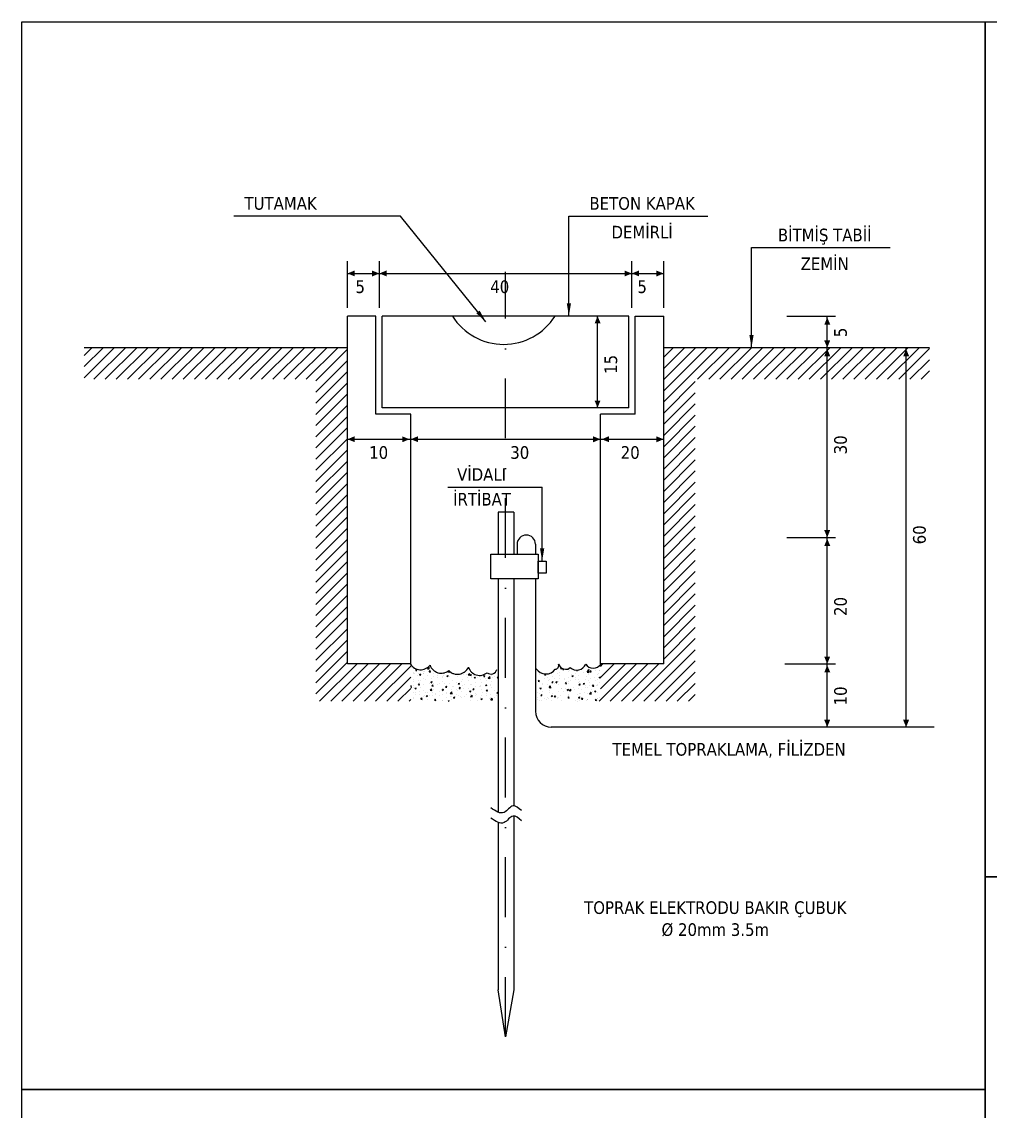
# Model space of a CAD drawing. Header units: millimetres. Extents: x 1052 to 8611, y 971 to 4548.
# Drawn here: x 2651.3 to 3063.1, y 2163.1 to 2626.4 of the extents above; entities that cross this region are included whole.
import ezdxf
from ezdxf.enums import TextEntityAlignment as Align

# ---------------------------------------------------------------- set-up
doc = ezdxf.new("R2010")
doc.units = ezdxf.units.MM
doc.linetypes.add('DASHDOT', pattern=[25.4, 12.7, -6.35, 0, -6.35])
doc.linetypes.add('SOLID_LINE', pattern=[0])
for name, color, linetype in [('CEVRE', 9, 'Continuous'), ('KIRMIM', 1, 'Continuous'), ('MIMARI', 2, 'SOLID_LINE'), ('YAZI', 8, 'Continuous'), ('ZHAT', 6, 'Continuous')]:
    doc.layers.add(name, color=color, linetype=linetype)
doc.styles.add('ROMANS', font='tahoma.ttf')

# ---------------------------------------------------------------- blocks, each defined once
blk = doc.blocks.new('OU')
at = {"color": 0, "linetype": 'ByBlock'}
blk.add_solid([(-4.8, -11.5), (4.6, -11.5), (0, 0)], dxfattribs=at)

msp = doc.modelspace()

# ---------------------------------------------------------------- linework, layer by layer
for p, q in [((2812.373, 2543.782), (2741.489, 2543.791)), ((2848.663, 2498.834), (2812.373, 2543.782)), ((2883.952, 2543.777), (2942.973, 2543.785)), ((2961.6, 2530.331), (3020.62, 2530.339)), ((2832.517, 2428.48), (2872.575, 2428.485)), ((2860.587, 2417.843), (2853.865, 2417.843)), ((2853.865, 2417.843), (2853.865, 2399.955)), ((2860.587, 2417.843), (2860.587, 2399.955)), ((2861.932, 2404.2), (2861.932, 2399.955)), ((2869.753, 2404.2), (2869.753, 2399.955)), ((2853.865, 2389.505), (2853.865, 2290.361)), ((2860.587, 2389.505), (2860.587, 2292.927)), ((2869.753, 2389.505), (2869.753, 2333.159)), ((2853.865, 2286.059), (2853.865, 2214.635)), ((2860.587, 2288.625), (2860.587, 2214.635)), ((2857.056, 2194.752), (2853.865, 2214.635)), ((2860.587, 2214.635), (2857.056, 2194.752))]:
    msp.add_line(p, q)
at = {"linetype": 'ByBlock'}
for p, q in [((2789.807, 2519.357), (2924.261, 2519.357)), ((2896.156, 2462.234), (2896.156, 2501.226)), ((2993.815, 2326.436), (2993.815, 2501.226)), ((3027.367, 2326.436), (3027.367, 2487.781)), ((2789.807, 2448.852), (2924.261, 2448.852))]:
    msp.add_line(p, q, dxfattribs=at)
at = {"linetype": 'Continuous'}
for p, q in [((2789.807, 2353.327), (2789.807, 2501.226)), ((2801.908, 2501.226), (2789.807, 2501.226)), ((2801.908, 2459.545), (2801.908, 2501.226)), ((2804.597, 2462.234), (2804.597, 2501.226)), ((2909.471, 2501.226), (2804.597, 2501.226)), ((2909.471, 2462.234), (2909.471, 2501.226)), ((2912.16, 2459.545), (2912.16, 2501.226)), ((2912.16, 2501.226), (2924.261, 2501.226)), ((2924.261, 2353.327), (2924.261, 2501.226)), ((2789.807, 2487.781), (2677.883, 2487.781)), ((3037.321, 2487.781), (2924.261, 2487.781)), ((2909.471, 2462.234), (2804.597, 2462.234)), ((2816.698, 2459.545), (2801.908, 2459.545)), ((2816.698, 2353.327), (2816.698, 2459.545)), ((2897.37, 2353.327), (2897.37, 2459.545)), ((2912.16, 2459.545), (2897.37, 2459.545)), ((2816.698, 2353.327), (2789.807, 2353.327)), ((2924.261, 2353.327), (2897.37, 2353.327)), ((3039.352, 2326.436), (2876.476, 2326.436))]:
    msp.add_line(p, q, dxfattribs=at)
msp.add_lwpolyline([(2850.711, 2399.955), (2870.86, 2399.955), (2870.86, 2389.505), (2850.711, 2389.505)], close=True)
msp.add_arc((2856.244, 2515.058), 25.846, 212.35503, 327.64497, dxfattribs=at)
for centre, radius, start, end in [((2865.842, 2404.2), 3.911, 0, 180), ((2876.476, 2333.159), 6.723, 180, 270)]:
    msp.add_arc(centre, radius, start, end)
for points in [[(2884.855, 2506.603), (2883.062, 2506.605), (2883.952, 2501.226)], [(2844.587, 2502.456), (2845.982, 2503.582), (2848.663, 2498.834)], [(2962.502, 2493.158), (2960.71, 2493.16), (2961.6, 2487.781)], [(2873.478, 2402.407), (2871.685, 2402.409), (2872.575, 2397.03)]]:
    msp.add_solid(points)
at = {"layer": 'CEVRE'}
msp.add_lwpolyline([(3474.529, 2262.808), (3060.948, 2262.808), (3060.948, 2626.39), (3474.529, 2626.39)], close=True, dxfattribs=at)
at = {"layer": 'Defpoints', "linetype": 'ByBlock'}
msp.add_point((2857.056, 2194.752), dxfattribs=at)
at = {"layer": 'KIRMIM', "linetype": 'DASHDOT', "ltscale": 2}
msp.add_line((2857.034, 2194.756), (2857.034, 2520.107), dxfattribs=at)
at = {"layer": 'KIRMIM'}
for p, q in [((2677.883, 2475.022), (2690.641, 2487.781)), ((2677.883, 2479.775), (2685.888, 2487.781)), ((2677.883, 2484.529), (2681.134, 2487.781)), ((2681.95, 2474.335), (2695.395, 2487.781)), ((2686.703, 2474.335), (2700.149, 2487.781)), ((2691.457, 2474.335), (2704.902, 2487.781)), ((2696.211, 2474.335), (2709.656, 2487.781)), ((2700.964, 2474.335), (2714.41, 2487.781)), ((2705.718, 2474.335), (2719.163, 2487.781)), ((2710.472, 2474.335), (2723.917, 2487.781)), ((2715.225, 2474.335), (2728.671, 2487.781)), ((2719.979, 2474.335), (2733.424, 2487.781)), ((2724.733, 2474.335), (2738.178, 2487.781)), ((2729.486, 2474.335), (2742.932, 2487.781)), ((2734.24, 2474.335), (2747.685, 2487.781)), ((2738.994, 2474.335), (2752.439, 2487.781)), ((2743.747, 2474.335), (2757.193, 2487.781)), ((2748.501, 2474.335), (2761.946, 2487.781)), ((2753.255, 2474.335), (2766.7, 2487.781)), ((2758.008, 2474.335), (2771.454, 2487.781)), ((2762.762, 2474.335), (2776.207, 2487.781)), ((2767.515, 2474.335), (2780.961, 2487.781)), ((2772.269, 2474.335), (2785.714, 2487.781)), ((2776.362, 2473.674), (2789.807, 2487.12)), ((2924.261, 2483.717), (2928.324, 2487.781)), ((2924.261, 2464.703), (2947.339, 2487.781)), ((2924.261, 2469.457), (2942.585, 2487.781)), ((2924.261, 2474.21), (2937.831, 2487.781)), ((2924.261, 2478.964), (2933.078, 2487.781)), ((2938.647, 2474.335), (2952.092, 2487.781)), ((2943.401, 2474.335), (2956.846, 2487.781)), ((2948.154, 2474.335), (2961.6, 2487.781)), ((2952.908, 2474.335), (2966.353, 2487.781)), ((2957.661, 2474.335), (2971.107, 2487.781)), ((2962.415, 2474.335), (2975.86, 2487.781)), ((2967.169, 2474.335), (2980.614, 2487.781)), ((2971.922, 2474.335), (2985.368, 2487.781)), ((2976.676, 2474.335), (2990.121, 2487.781)), ((2981.43, 2474.335), (2994.875, 2487.781)), ((2986.183, 2474.335), (2999.629, 2487.781)), ((2990.937, 2474.335), (3004.382, 2487.781)), ((2995.691, 2474.335), (3009.136, 2487.781)), ((3000.444, 2474.335), (3013.89, 2487.781)), ((3005.198, 2474.335), (3018.643, 2487.781)), ((3009.952, 2474.335), (3023.397, 2487.781)), ((3014.705, 2474.335), (3028.151, 2487.781)), ((3019.459, 2474.335), (3032.904, 2487.781)), ((3024.213, 2474.335), (3037.321, 2487.444)), ((2776.362, 2468.921), (2789.807, 2482.366)), ((3028.966, 2474.335), (3037.321, 2482.69)), ((2776.362, 2464.167), (2789.807, 2477.613)), ((3033.72, 2474.335), (3037.321, 2477.937)), ((2776.362, 2459.414), (2789.807, 2472.859)), ((2924.261, 2459.949), (2937.706, 2473.395)), ((2776.362, 2454.66), (2789.807, 2468.105)), ((2924.261, 2455.196), (2937.706, 2468.641)), ((2776.362, 2449.906), (2789.807, 2463.352)), ((2924.261, 2450.442), (2937.706, 2463.887)), ((2776.362, 2445.153), (2789.807, 2458.598)), ((2924.261, 2445.688), (2937.706, 2459.134)), ((2776.362, 2440.399), (2789.807, 2453.844)), ((2924.261, 2440.935), (2937.706, 2454.38)), ((2776.362, 2435.645), (2789.807, 2449.091)), ((2924.261, 2436.181), (2937.706, 2449.626)), ((2776.362, 2430.892), (2789.807, 2444.337)), ((2924.261, 2431.427), (2937.706, 2444.873)), ((2776.362, 2426.138), (2789.807, 2439.583)), ((2924.261, 2426.674), (2937.706, 2440.119)), ((2776.362, 2421.384), (2789.807, 2434.83)), ((2924.261, 2421.92), (2937.706, 2435.365)), ((2776.362, 2416.631), (2789.807, 2430.076)), ((2924.261, 2417.166), (2937.706, 2430.612)), ((2776.362, 2411.877), (2789.807, 2425.322)), ((2924.261, 2412.413), (2937.706, 2425.858)), ((2776.362, 2407.123), (2789.807, 2420.569)), ((2924.261, 2407.659), (2937.706, 2421.104)), ((2776.362, 2402.37), (2789.807, 2415.815)), ((2924.261, 2402.905), (2937.706, 2416.351)), ((2776.362, 2397.616), (2789.807, 2411.061)), ((2924.261, 2398.152), (2937.706, 2411.597)), ((2776.362, 2392.862), (2789.807, 2406.308)), ((2924.261, 2393.398), (2937.706, 2406.843)), ((2776.362, 2388.109), (2789.807, 2401.554)), ((2924.261, 2388.644), (2937.706, 2402.09)), ((2776.362, 2383.355), (2789.807, 2396.8)), ((2924.261, 2383.891), (2937.706, 2397.336)), ((2776.362, 2378.601), (2789.807, 2392.047)), ((2924.261, 2379.137), (2937.706, 2392.583)), ((2776.362, 2373.848), (2789.807, 2387.293)), ((2924.261, 2374.384), (2937.706, 2387.829)), ((2776.362, 2369.094), (2789.807, 2382.54)), ((2924.261, 2369.63), (2937.706, 2383.075)), ((2776.362, 2364.341), (2789.807, 2377.786)), ((2924.261, 2364.876), (2937.706, 2378.322)), ((2776.362, 2359.587), (2789.807, 2373.032)), ((2924.261, 2360.123), (2937.706, 2373.568)), ((2776.362, 2354.833), (2789.807, 2368.279)), ((2924.261, 2355.369), (2937.706, 2368.814)), ((2776.362, 2350.08), (2789.807, 2363.525)), ((2911.053, 2337.408), (2937.706, 2364.061)), ((2776.362, 2345.326), (2789.807, 2358.771)), ((2915.807, 2337.408), (2937.706, 2359.307)), ((2776.362, 2340.572), (2789.807, 2354.018)), ((2920.561, 2337.408), (2937.706, 2354.553)), ((2777.951, 2337.408), (2793.87, 2353.327)), ((2782.705, 2337.408), (2798.624, 2353.327)), ((2787.458, 2337.408), (2803.378, 2353.327)), ((2792.212, 2337.408), (2808.131, 2353.327)), ((2796.966, 2337.408), (2812.885, 2353.327)), ((2801.719, 2337.408), (2816.97, 2352.659)), ((2817.135, 2351.688), (2817.135, 2351.688)), ((2817.674, 2349.623), (2817.674, 2349.623)), ((2817.842, 2349.077), (2817.842, 2349.077)), ((2818.133, 2349.387), (2818.133, 2349.387)), ((2818.811, 2350.493), (2819.2, 2350.956)), ((2818.811, 2350.493), (2819.293, 2350.451)), ((2819.295, 2350.444), (2819.201, 2350.95)), ((2820.107, 2349.177), (2820.107, 2349.177)), ((2820.424, 2348.803), (2820.989, 2349.02)), ((2820.827, 2348.526), (2820.991, 2349.013)), ((2821.98, 2349.441), (2821.98, 2349.441)), ((2822.127, 2349.442), (2822.127, 2349.442)), ((2822.323, 2349.992), (2822.323, 2349.992)), ((2822.547, 2349.884), (2822.547, 2349.884)), ((2823.857, 2351.285), (2824.486, 2351.94)), ((2823.857, 2351.285), (2824.575, 2351.174)), ((2824.577, 2351.168), (2824.487, 2351.934)), ((2824.597, 2349.987), (2824.986, 2350.45)), ((2824.597, 2349.987), (2825.079, 2349.945)), ((2825.081, 2349.938), (2824.988, 2350.443)), ((2825.182, 2349.845), (2825.182, 2349.845)), ((2826.287, 2349.259), (2826.287, 2349.259)), ((2830.593, 2349.077), (2830.593, 2349.077)), ((2830.661, 2349.456), (2830.865, 2349.438)), ((2830.867, 2349.432), (2830.855, 2349.498)), ((2832.467, 2349.95), (2832.905, 2350.407)), ((2832.467, 2349.95), (2833.184, 2349.839)), ((2833.186, 2349.833), (2833.145, 2350.184)), ((2834.632, 2348.996), (2834.632, 2348.996)), ((2839.742, 2349.484), (2839.742, 2349.484)), ((2841.077, 2348.615), (2841.705, 2349.27)), ((2841.796, 2348.498), (2841.707, 2349.264)), ((2853.569, 2350.68), (2853.569, 2350.68)), ((2873.577, 2348.821), (2874.094, 2349.019)), ((2873.98, 2348.543), (2874.14, 2349.019)), ((2875.798, 2349.261), (2875.798, 2349.261)), ((2878.901, 2351.112), (2878.901, 2351.112)), ((2878.979, 2349.36), (2878.979, 2349.36)), ((2879.535, 2351.198), (2879.535, 2351.198)), ((2879.873, 2349.777), (2879.873, 2349.777)), ((2880.355, 2351.423), (2880.806, 2351.596)), ((2880.355, 2351.423), (2880.756, 2351.152)), ((2880.758, 2351.145), (2880.891, 2351.54)), ((2881.34, 2350.992), (2881.541, 2351.231)), ((2881.34, 2350.992), (2881.823, 2350.95)), ((2881.825, 2350.944), (2881.785, 2351.159)), ((2883.154, 2351.117), (2883.773, 2351.021)), ((2883.684, 2350.167), (2883.684, 2350.167)), ((2883.775, 2351.015), (2883.743, 2351.29)), ((2883.842, 2351.016), (2883.842, 2351.016)), ((2884.063, 2350.382), (2884.063, 2350.382)), ((2884.929, 2349.003), (2884.929, 2349.003)), ((2886.948, 2349.269), (2886.948, 2349.269)), ((2887.127, 2350.486), (2887.292, 2350.683)), ((2887.127, 2350.486), (2887.609, 2350.444)), ((2887.611, 2350.437), (2887.564, 2350.69)), ((2890.003, 2349.671), (2890.003, 2349.671)), ((2891.665, 2349.797), (2892.293, 2350.452)), ((2891.665, 2349.797), (2892.382, 2349.686)), ((2891.949, 2350.777), (2892.514, 2350.993)), ((2891.949, 2350.777), (2892.35, 2350.506)), ((2892.279, 2351.467), (2892.279, 2351.467)), ((2892.384, 2349.68), (2892.295, 2350.446)), ((2892.352, 2350.499), (2892.515, 2350.987)), ((2892.455, 2350.652), (2892.455, 2350.652)), ((2892.913, 2349.98), (2893.302, 2350.443)), ((2892.913, 2349.98), (2893.395, 2349.938)), ((2893.397, 2349.931), (2893.304, 2350.437)), ((2895.098, 2350.342), (2895.098, 2350.342)), ((2896.371, 2349.386), (2896.371, 2349.386)), ((2896.469, 2352.072), (2896.469, 2352.072)), ((2896.761, 2350.47), (2896.761, 2350.47)), ((2896.792, 2337.408), (2912.712, 2353.327)), ((2897.118, 2350.608), (2897.118, 2350.608)), ((2897.37, 2342.739), (2907.958, 2353.327)), ((2897.37, 2347.493), (2903.204, 2353.327)), ((2897.37, 2352.246), (2898.451, 2353.327)), ((2901.546, 2337.408), (2917.465, 2353.327)), ((2906.3, 2337.408), (2922.219, 2353.327)), ((2925.314, 2337.408), (2937.706, 2349.8)), ((2806.473, 2337.408), (2816.698, 2347.633)), ((2817.985, 2345.995), (2817.985, 2345.995)), ((2818.035, 2346.702), (2818.035, 2346.702)), ((2819.375, 2348.539), (2819.375, 2348.539)), ((2819.93, 2344.425), (2820.319, 2344.888)), ((2819.93, 2344.425), (2820.412, 2344.383)), ((2820.005, 2346.261), (2820.005, 2346.261)), ((2820.414, 2344.376), (2820.321, 2344.882)), ((2820.375, 2345.34), (2820.375, 2345.34)), ((2820.424, 2348.803), (2820.825, 2348.532)), ((2820.923, 2346.253), (2820.923, 2346.253)), ((2822.127, 2344.621), (2822.127, 2344.621)), ((2822.225, 2347.307), (2822.225, 2347.307)), ((2823.06, 2346.663), (2823.06, 2346.663)), ((2823.681, 2348.357), (2823.681, 2348.357)), ((2824.682, 2345.159), (2824.682, 2345.159)), ((2825.239, 2345.555), (2825.804, 2345.772)), ((2825.239, 2345.555), (2825.641, 2345.284)), ((2825.628, 2347.061), (2825.628, 2347.061)), ((2825.643, 2345.278), (2825.806, 2345.765)), ((2825.716, 2343.919), (2826.105, 2344.382)), ((2826.2, 2343.87), (2826.107, 2344.375)), ((2826.269, 2345.189), (2826.269, 2345.189)), ((2826.367, 2347.875), (2826.367, 2347.875)), ((2827.988, 2348.176), (2827.988, 2348.176)), ((2828.052, 2344.418), (2828.052, 2344.418)), ((2828.155, 2347.334), (2828.155, 2347.334)), ((2828.988, 2344.977), (2828.988, 2344.977)), ((2830.174, 2347.6), (2830.174, 2347.6)), ((2830.332, 2347.869), (2830.332, 2347.869)), ((2830.344, 2345.706), (2830.344, 2345.706)), ((2830.442, 2348.391), (2830.442, 2348.391)), ((2831.107, 2344.82), (2831.107, 2344.82)), ((2832.018, 2348.157), (2832.583, 2348.374)), ((2832.018, 2348.157), (2832.419, 2347.886)), ((2832.294, 2347.994), (2832.294, 2347.994)), ((2832.421, 2347.88), (2832.584, 2348.367)), ((2833.23, 2348.002), (2833.23, 2348.002)), ((2833.295, 2344.795), (2833.295, 2344.795)), ((2834.534, 2346.311), (2834.534, 2346.311)), ((2834.9, 2348.895), (2834.9, 2348.895)), ((2835.037, 2348.676), (2835.037, 2348.676)), ((2836.202, 2345.491), (2836.202, 2345.491)), ((2836.601, 2347.812), (2836.601, 2347.812)), ((2836.833, 2344.909), (2837.398, 2345.126)), ((2836.833, 2344.909), (2837.234, 2344.638)), ((2837.236, 2344.632), (2837.4, 2345.119)), ((2837.601, 2344.613), (2837.601, 2344.613)), ((2838.222, 2345.757), (2838.222, 2345.757)), ((2838.325, 2348.673), (2838.325, 2348.673)), ((2838.676, 2346.879), (2838.676, 2346.879)), ((2839.206, 2348.713), (2839.206, 2348.713)), ((2839.409, 2344.67), (2839.409, 2344.67)), ((2840.344, 2348.938), (2840.344, 2348.938)), ((2840.907, 2347.63), (2840.907, 2347.63)), ((2841.077, 2348.615), (2841.794, 2348.503)), ((2841.277, 2346.159), (2841.277, 2346.159)), ((2841.908, 2344.431), (2841.908, 2344.431)), ((2841.956, 2348.468), (2842.345, 2348.932)), ((2841.956, 2348.468), (2842.438, 2348.426)), ((2842.44, 2348.419), (2842.347, 2348.925)), ((2842.652, 2344.71), (2842.652, 2344.71)), ((2842.75, 2347.395), (2842.75, 2347.395)), ((2843.513, 2348.531), (2843.513, 2348.531)), ((2843.611, 2347.511), (2844.176, 2347.728)), ((2843.611, 2347.511), (2844.013, 2347.24)), ((2844.015, 2347.234), (2844.178, 2347.721)), ((2844.113, 2345.478), (2844.113, 2345.478)), ((2845.214, 2347.448), (2845.214, 2347.448)), ((2846.372, 2346.83), (2846.372, 2346.83)), ((2846.842, 2345.314), (2846.842, 2345.314)), ((2846.94, 2348), (2846.94, 2348)), ((2847.742, 2347.962), (2848.131, 2348.425)), ((2847.742, 2347.962), (2848.224, 2347.92)), ((2847.819, 2348.349), (2847.819, 2348.349)), ((2848.226, 2347.913), (2848.133, 2348.419)), ((2848.392, 2347.095), (2848.392, 2347.095)), ((2848.427, 2344.263), (2848.992, 2344.48)), ((2848.818, 2346.285), (2848.818, 2346.285)), ((2848.83, 2343.986), (2848.993, 2344.473)), ((2849.52, 2347.266), (2849.52, 2347.266)), ((2849.686, 2347.279), (2850.315, 2347.934)), ((2849.686, 2347.279), (2850.404, 2347.168)), ((2850.406, 2347.162), (2850.316, 2347.928)), ((2850.751, 2344.514), (2850.751, 2344.514)), ((2850.984, 2345.882), (2850.984, 2345.882)), ((2851.082, 2348.568), (2851.082, 2348.568)), ((2851.447, 2347.498), (2851.447, 2347.498)), ((2852.125, 2348.167), (2852.125, 2348.167)), ((2853.523, 2347.093), (2853.523, 2347.093)), ((2853.528, 2347.456), (2853.917, 2347.919)), ((2853.528, 2347.456), (2854.011, 2347.413)), ((2853.826, 2347.084), (2853.826, 2347.084)), ((2854.012, 2347.407), (2853.919, 2347.912)), ((2869.664, 2346.994), (2869.664, 2346.994)), ((2870.887, 2345.937), (2871.276, 2346.4)), ((2870.887, 2345.937), (2871.369, 2345.895)), ((2871.052, 2346.356), (2871.052, 2346.356)), ((2871.371, 2345.888), (2871.278, 2346.394)), ((2871.558, 2346.007), (2871.558, 2346.007)), ((2871.656, 2348.693), (2871.656, 2348.693)), ((2872.637, 2344.483), (2872.637, 2344.483)), ((2872.651, 2344.921), (2872.651, 2344.921)), ((2873.577, 2348.821), (2873.978, 2348.55)), ((2873.658, 2347.258), (2873.658, 2347.258)), ((2874.275, 2348.552), (2874.275, 2348.552)), ((2874.656, 2344.748), (2874.656, 2344.748)), ((2874.759, 2347.664), (2874.759, 2347.664)), ((2875.359, 2346.174), (2875.359, 2346.174)), ((2875.7, 2346.576), (2875.7, 2346.576)), ((2876.673, 2345.431), (2877.062, 2345.894)), ((2876.673, 2345.431), (2877.156, 2345.388)), ((2876.778, 2347.93), (2876.778, 2347.93)), ((2877.158, 2345.382), (2877.064, 2345.887)), ((2877.355, 2345.729), (2877.355, 2345.729)), ((2877.711, 2345.151), (2877.711, 2345.151)), ((2877.964, 2347.076), (2877.964, 2347.076)), ((2878.392, 2345.573), (2878.957, 2345.79)), ((2878.392, 2345.573), (2878.793, 2345.302)), ((2878.795, 2345.295), (2878.959, 2345.783)), ((2879.665, 2345.992), (2879.665, 2345.992)), ((2879.676, 2344.406), (2879.676, 2344.406)), ((2879.775, 2347.092), (2879.775, 2347.092)), ((2879.834, 2348.332), (2879.834, 2348.332)), ((2882.06, 2346.536), (2882.06, 2346.536)), ((2882.271, 2346.894), (2882.271, 2346.894)), ((2882.46, 2344.924), (2882.849, 2345.388)), ((2882.46, 2344.924), (2882.942, 2344.882)), ((2882.806, 2345.821), (2882.806, 2345.821)), ((2882.944, 2344.875), (2882.851, 2345.381)), ((2883.866, 2345.011), (2883.866, 2345.011)), ((2883.965, 2347.697), (2883.965, 2347.697)), ((2883.972, 2345.81), (2883.972, 2345.81)), ((2884.826, 2346.087), (2884.826, 2346.087)), ((2885.17, 2348.175), (2885.735, 2348.391)), ((2885.17, 2348.175), (2885.572, 2347.904)), ((2885.574, 2347.897), (2885.737, 2348.385)), ((2886.577, 2346.712), (2886.577, 2346.712)), ((2886.765, 2347.344), (2886.765, 2347.344)), ((2887.881, 2346.49), (2887.881, 2346.49)), ((2888.008, 2345.579), (2888.008, 2345.579)), ((2888.107, 2348.265), (2888.107, 2348.265)), ((2888.246, 2344.418), (2888.635, 2344.882)), ((2888.246, 2344.418), (2888.728, 2344.376)), ((2888.278, 2345.628), (2888.278, 2345.628)), ((2888.73, 2344.369), (2888.637, 2344.875)), ((2889.986, 2344.927), (2890.551, 2345.143)), ((2889.986, 2344.927), (2890.387, 2344.656)), ((2890.389, 2344.649), (2890.553, 2345.137)), ((2890.884, 2346.53), (2890.884, 2346.53)), ((2891.47, 2348.151), (2891.47, 2348.151)), ((2892.083, 2346.096), (2892.083, 2346.096)), ((2892.181, 2348.781), (2892.181, 2348.781)), ((2892.585, 2345.446), (2892.585, 2345.446)), ((2892.976, 2347.16), (2892.976, 2347.16)), ((2894.032, 2343.912), (2894.421, 2344.375)), ((2894.516, 2343.863), (2894.423, 2344.369)), ((2894.996, 2347.426), (2894.996, 2347.426)), ((2895.19, 2346.348), (2895.19, 2346.348)), ((2895.929, 2344.647), (2895.929, 2344.647)), ((2896.174, 2348.959), (2896.174, 2348.959)), ((2896.273, 2346.701), (2896.273, 2346.701)), ((2896.764, 2347.529), (2897.329, 2347.745)), ((2896.764, 2347.529), (2897.165, 2347.258)), ((2896.891, 2345.264), (2896.891, 2345.264)), ((2897.167, 2347.251), (2897.331, 2347.739)), ((2930.068, 2337.408), (2937.706, 2345.046)), ((2811.227, 2337.408), (2816.698, 2342.879)), ((2816.698, 2343.824), (2816.945, 2344.082)), ((2816.698, 2343.368), (2817.035, 2343.316)), ((2817.036, 2343.31), (2816.947, 2344.076)), ((2817.839, 2341.331), (2817.839, 2341.331)), ((2817.882, 2343.079), (2817.882, 2343.079)), ((2817.937, 2344.016), (2817.937, 2344.016)), ((2818.461, 2342.953), (2819.026, 2343.17)), ((2818.461, 2342.953), (2818.862, 2342.683)), ((2818.804, 2341.218), (2818.804, 2341.218)), ((2818.815, 2340.299), (2818.815, 2340.299)), ((2818.864, 2342.676), (2819.028, 2343.163)), ((2820.505, 2340.135), (2820.505, 2340.135)), ((2820.59, 2341.44), (2820.59, 2341.44)), ((2820.938, 2343.481), (2820.938, 2343.481)), ((2822.029, 2341.936), (2822.029, 2341.936)), ((2823.111, 2341.036), (2823.111, 2341.036)), ((2823.277, 2339.705), (2823.841, 2339.922)), ((2823.68, 2339.428), (2823.843, 2339.915)), ((2823.91, 2340.97), (2823.91, 2340.97)), ((2824.812, 2339.953), (2824.812, 2339.953)), ((2824.927, 2342.092), (2825.555, 2342.746)), ((2824.927, 2342.092), (2825.644, 2341.98)), ((2825.295, 2342.248), (2825.295, 2342.248)), ((2825.646, 2341.975), (2825.557, 2342.741)), ((2825.716, 2343.919), (2826.198, 2343.876)), ((2825.93, 2341.236), (2825.93, 2341.236)), ((2826.033, 2344.152), (2826.033, 2344.152)), ((2826.073, 2339.818), (2826.073, 2339.818)), ((2826.171, 2342.504), (2826.171, 2342.504)), ((2827.228, 2340.476), (2827.228, 2340.476)), ((2827.417, 2340.854), (2827.417, 2340.854)), ((2828.985, 2341.638), (2828.985, 2341.638)), ((2829.118, 2339.771), (2829.118, 2339.771)), ((2829.999, 2343.055), (2829.999, 2343.055)), ((2830.055, 2342.307), (2830.62, 2342.524)), ((2830.055, 2342.307), (2830.456, 2342.036)), ((2830.147, 2340.335), (2830.147, 2340.335)), ((2830.245, 2343.02), (2830.245, 2343.02)), ((2830.458, 2342.03), (2830.622, 2342.517)), ((2831.503, 2343.412), (2831.891, 2343.876)), ((2831.503, 2343.412), (2831.985, 2343.37)), ((2831.724, 2340.672), (2831.724, 2340.672)), ((2831.987, 2343.363), (2831.893, 2343.869)), ((2831.932, 2341.284), (2831.932, 2341.284)), ((2833.536, 2340.756), (2834.165, 2341.411)), ((2833.536, 2340.756), (2834.254, 2340.645)), ((2834.08, 2342.309), (2834.08, 2342.309)), ((2834.256, 2340.639), (2834.167, 2341.405)), ((2834.337, 2340.94), (2834.337, 2340.94)), ((2834.435, 2343.625), (2834.435, 2343.625)), ((2834.704, 2343.863), (2834.704, 2343.863)), ((2836.03, 2340.49), (2836.03, 2340.49)), ((2836.1, 2342.575), (2836.1, 2342.575)), ((2836.637, 2342.091), (2836.637, 2342.091)), ((2837.033, 2339.795), (2837.033, 2339.795)), ((2837.289, 2342.906), (2837.678, 2343.37)), ((2837.289, 2342.906), (2837.771, 2342.864)), ((2837.773, 2342.857), (2837.68, 2343.363)), ((2838.479, 2341.508), (2838.479, 2341.508)), ((2838.577, 2344.193), (2838.577, 2344.193)), ((2839.155, 2342.977), (2839.155, 2342.977)), ((2840.337, 2340.308), (2840.337, 2340.308)), ((2841.342, 2342.899), (2841.342, 2342.899)), ((2841.648, 2341.661), (2842.213, 2341.878)), ((2841.648, 2341.661), (2842.05, 2341.39)), ((2842.052, 2341.384), (2842.215, 2341.871)), ((2842.127, 2340.466), (2842.127, 2340.466)), ((2842.146, 2339.421), (2842.774, 2340.076)), ((2842.554, 2342.024), (2842.554, 2342.024)), ((2842.865, 2339.304), (2842.776, 2340.07)), ((2843.075, 2342.4), (2843.464, 2342.863)), ((2843.075, 2342.4), (2843.557, 2342.358)), ((2843.559, 2342.351), (2843.466, 2342.857)), ((2844.147, 2340.732), (2844.147, 2340.732)), ((2844.25, 2343.648), (2844.25, 2343.648)), ((2844.423, 2340.076), (2844.423, 2340.076)), ((2844.643, 2340.126), (2844.643, 2340.126)), ((2846.046, 2343.707), (2846.046, 2343.707)), ((2846.214, 2344.249), (2846.214, 2344.249)), ((2846.269, 2343.914), (2846.269, 2343.914)), ((2846.646, 2339.943), (2846.646, 2339.943)), ((2846.744, 2342.629), (2846.744, 2342.629)), ((2847.202, 2341.134), (2847.202, 2341.134)), ((2848.427, 2344.263), (2848.828, 2343.992)), ((2848.861, 2341.894), (2849.25, 2342.357)), ((2848.861, 2341.894), (2849.344, 2341.852)), ((2848.95, 2339.945), (2848.95, 2339.945)), ((2849.127, 2340.883), (2849.127, 2340.883)), ((2849.345, 2341.845), (2849.252, 2342.35)), ((2849.325, 2344.316), (2849.325, 2344.316)), ((2850.52, 2344.067), (2850.52, 2344.067)), ((2850.788, 2340.511), (2850.788, 2340.511)), ((2850.886, 2343.197), (2850.886, 2343.197)), ((2852.297, 2341.805), (2852.297, 2341.805)), ((2853.242, 2341.015), (2853.807, 2341.232)), ((2853.242, 2341.015), (2853.643, 2340.744)), ((2853.256, 2339.763), (2853.256, 2339.763)), ((2853.645, 2340.738), (2853.809, 2341.225)), ((2853.832, 2341.691), (2853.832, 2341.691)), ((2870.514, 2341.301), (2870.514, 2341.301)), ((2871.362, 2340.636), (2871.362, 2340.636)), ((2871.46, 2343.322), (2871.46, 2343.322)), ((2871.614, 2342.971), (2872.179, 2343.188)), ((2871.614, 2342.971), (2872.015, 2342.7)), ((2872.007, 2339.869), (2872.395, 2340.332)), ((2872.007, 2339.869), (2872.489, 2339.827)), ((2872.017, 2342.693), (2872.181, 2343.181)), ((2872.053, 2343.157), (2872.053, 2343.157)), ((2872.318, 2340.108), (2872.318, 2340.108)), ((2872.491, 2339.82), (2872.397, 2340.325)), ((2872.534, 2341.567), (2872.534, 2341.567)), ((2875.504, 2341.204), (2875.504, 2341.204)), ((2875.515, 2343.274), (2876.143, 2343.929)), ((2875.515, 2343.274), (2876.233, 2343.162)), ((2875.589, 2341.969), (2875.589, 2341.969)), ((2875.602, 2343.89), (2875.602, 2343.89)), ((2876.235, 2343.157), (2876.145, 2343.923)), ((2876.359, 2342.975), (2876.359, 2342.975)), ((2876.429, 2339.723), (2876.994, 2339.94)), ((2876.429, 2339.723), (2876.831, 2339.452)), ((2876.833, 2339.445), (2876.996, 2339.933)), ((2877.022, 2340.915), (2877.022, 2340.915)), ((2877.793, 2339.363), (2878.182, 2339.826)), ((2878.277, 2339.314), (2878.184, 2339.819)), ((2879.578, 2341.721), (2879.578, 2341.721)), ((2880.581, 2339.724), (2880.581, 2339.724)), ((2880.666, 2342.793), (2880.666, 2342.793)), ((2880.684, 2342.64), (2880.684, 2342.64)), ((2881.727, 2341.723), (2881.727, 2341.723)), ((2882.704, 2342.906), (2882.704, 2342.906)), ((2883.208, 2342.325), (2883.772, 2342.541)), ((2883.208, 2342.325), (2883.609, 2342.054)), ((2883.611, 2342.047), (2883.774, 2342.535)), ((2883.637, 2340.126), (2883.637, 2340.126)), ((2883.66, 2339.952), (2883.66, 2339.952)), ((2883.768, 2342.326), (2883.768, 2342.326)), ((2884.125, 2341.938), (2884.753, 2342.593)), ((2884.125, 2341.938), (2884.842, 2341.827)), ((2884.844, 2341.821), (2884.755, 2342.587)), ((2884.972, 2342.611), (2884.972, 2342.611)), ((2885.759, 2343.308), (2885.759, 2343.308)), ((2886.432, 2342.531), (2886.432, 2342.531)), ((2887.812, 2340.208), (2887.812, 2340.208)), ((2887.91, 2342.894), (2887.91, 2342.894)), ((2888.365, 2340.759), (2888.365, 2340.759)), ((2888.732, 2340.797), (2888.732, 2340.797)), ((2889.279, 2342.429), (2889.279, 2342.429)), ((2890.751, 2341.063), (2890.751, 2341.063)), ((2890.854, 2343.979), (2890.854, 2343.979)), ((2891.136, 2343.338), (2891.136, 2343.338)), ((2891.887, 2340.725), (2891.887, 2340.725)), ((2891.985, 2343.41), (2891.985, 2343.41)), ((2892.734, 2340.603), (2893.363, 2341.258)), ((2892.734, 2340.603), (2893.452, 2340.492)), ((2892.873, 2344.244), (2892.873, 2344.244)), ((2893.069, 2341.567), (2893.069, 2341.567)), ((2893.454, 2340.486), (2893.365, 2341.252)), ((2893.585, 2342.247), (2893.585, 2342.247)), ((2893.806, 2341.465), (2893.806, 2341.465)), ((2894.032, 2343.912), (2894.515, 2343.87)), ((2894.801, 2341.679), (2895.366, 2341.895)), ((2894.801, 2341.679), (2895.202, 2341.408)), ((2895.204, 2341.401), (2895.368, 2341.889)), ((2895.841, 2344.146), (2895.841, 2344.146)), ((2896.077, 2341.33), (2896.077, 2341.33)), ((2896.175, 2344.015), (2896.175, 2344.015)), ((2934.821, 2337.408), (2937.706, 2340.292)), ((2815.98, 2337.408), (2816.698, 2338.125)), ((2817.741, 2338.645), (2817.741, 2338.645)), ((2817.818, 2338.861), (2817.818, 2338.861)), ((2821.049, 2338.357), (2821.438, 2338.82)), ((2821.049, 2338.357), (2821.531, 2338.315)), ((2821.533, 2338.308), (2821.44, 2338.814)), ((2821.788, 2337.788), (2821.788, 2337.788)), ((2821.931, 2339.25), (2821.931, 2339.25)), ((2822.523, 2339.669), (2822.523, 2339.669)), ((2823.277, 2339.705), (2823.678, 2339.434)), ((2823.808, 2338.054), (2823.808, 2338.054)), ((2826.836, 2337.851), (2827.224, 2338.314)), ((2826.836, 2337.851), (2827.318, 2337.808)), ((2826.863, 2338.456), (2826.863, 2338.456)), ((2827.32, 2337.802), (2827.226, 2338.307)), ((2830.049, 2337.649), (2830.049, 2337.649)), ((2830.309, 2337.653), (2830.309, 2337.653)), ((2831.958, 2339.127), (2831.958, 2339.127)), ((2832.675, 2337.408), (2833.011, 2337.808)), ((2833.085, 2337.408), (2833.013, 2337.801)), ((2833.425, 2339.589), (2833.425, 2339.589)), ((2833.977, 2339.393), (2833.977, 2339.393)), ((2834.239, 2338.254), (2834.239, 2338.254)), ((2834.87, 2339.059), (2835.435, 2339.276)), ((2834.87, 2339.059), (2835.271, 2338.788)), ((2835.013, 2338.461), (2835.013, 2338.461)), ((2835.273, 2338.782), (2835.437, 2339.269)), ((2837.731, 2339.407), (2837.731, 2339.407)), ((2838.381, 2338.822), (2838.381, 2338.822)), ((2839.718, 2339.268), (2839.718, 2339.268)), ((2842.025, 2337.55), (2842.025, 2337.55)), ((2842.038, 2339.225), (2842.038, 2339.225)), ((2842.146, 2339.421), (2842.864, 2339.31)), ((2842.456, 2339.338), (2842.456, 2339.338)), ((2845.08, 2337.952), (2845.08, 2337.952)), ((2846.344, 2339.043), (2846.344, 2339.043)), ((2846.464, 2338.413), (2847.029, 2338.63)), ((2846.464, 2338.413), (2846.865, 2338.142)), ((2846.867, 2338.136), (2847.031, 2338.623)), ((2850.175, 2338.623), (2850.175, 2338.623)), ((2850.65, 2338.861), (2850.65, 2338.861)), ((2850.69, 2337.826), (2850.69, 2337.826)), ((2850.756, 2338.086), (2851.384, 2338.741)), ((2850.756, 2338.086), (2851.473, 2337.975)), ((2851.475, 2337.969), (2851.386, 2338.735)), ((2852.195, 2338.889), (2852.195, 2338.889)), ((2870.412, 2338.385), (2870.412, 2338.385)), ((2870.482, 2339.035), (2870.482, 2339.035)), ((2871.263, 2337.951), (2871.263, 2337.951)), ((2872.183, 2337.951), (2872.183, 2337.951)), ((2873.467, 2338.787), (2873.467, 2338.787)), ((2874.251, 2338.337), (2874.251, 2338.337)), ((2874.788, 2338.853), (2874.788, 2338.853)), ((2875.405, 2338.519), (2875.405, 2338.519)), ((2876.489, 2337.769), (2876.489, 2337.769)), ((2877.793, 2339.363), (2878.275, 2339.32)), ((2878.562, 2339.458), (2878.562, 2339.458)), ((2878.955, 2339.144), (2878.955, 2339.144)), ((2879.095, 2338.671), (2879.095, 2338.671)), ((2879.48, 2339.035), (2879.48, 2339.035)), ((2880.796, 2337.587), (2880.796, 2337.587)), ((2883.401, 2338.489), (2883.401, 2338.489)), ((2883.579, 2338.856), (2883.968, 2339.32)), ((2883.579, 2338.856), (2884.061, 2338.814)), ((2883.67, 2339.64), (2883.67, 2339.64)), ((2884.063, 2338.807), (2883.97, 2339.313)), ((2886.609, 2337.615), (2886.609, 2337.615)), ((2887.708, 2338.307), (2887.708, 2338.307)), ((2887.714, 2337.523), (2887.714, 2337.523)), ((2888.023, 2339.077), (2888.588, 2339.293)), ((2888.023, 2339.077), (2888.424, 2338.806)), ((2888.426, 2338.799), (2888.59, 2339.287)), ((2888.629, 2337.881), (2888.629, 2337.881)), ((2889.365, 2338.35), (2889.754, 2338.814)), ((2889.365, 2338.35), (2889.848, 2338.308)), ((2889.85, 2338.301), (2889.756, 2338.807)), ((2891.446, 2337.936), (2891.446, 2337.936)), ((2891.684, 2338.283), (2891.684, 2338.283)), ((2891.789, 2338.039), (2891.789, 2338.039)), ((2892.014, 2338.125), (2892.014, 2338.125)), ((2895.152, 2337.844), (2895.541, 2338.307)), ((2895.152, 2337.844), (2895.634, 2337.802)), ((2895.636, 2337.795), (2895.543, 2338.301)), ((2895.979, 2338.644), (2895.979, 2338.644)), ((2896.15, 2338.744), (2896.15, 2338.744)), ((2896.321, 2337.943), (2896.321, 2337.943)), ((2896.779, 2338.954), (2896.779, 2338.954))]:
    msp.add_line(p, q, dxfattribs=at)
for points in [[(2816.533, 2353.261, 0.5205671), (2816.533, 2353.261, 0.5205671), (2824.922, 2352.795, 0.5205671), (2832.846, 2350.466, 0.5205671), (2841.235, 2351.864, 0.5205671), (2849.159, 2349.534, 0.5205671), (2853.354, 2350.932, 0.5205671)], [(2870.06, 2351.199, 0.5205671), (2870.06, 2351.199, 0.5205671), (2878.159, 2351.057, 0.5205671), (2879.58, 2353.187, 0.5205671), (2884.553, 2351.767, 0.5205671), (2891.089, 2353.187, 0.5205671), (2897.483, 2353.187, 0.5205671)]]:
    msp.add_lwpolyline(points, format="xyb", dxfattribs=at)
at = {"layer": 'MIMARI', "linetype": 'Continuous'}
for p, q in [((2789.807, 2504.694), (2789.807, 2524.539)), ((2803.351, 2504.694), (2803.351, 2524.539)), ((2910.717, 2504.694), (2910.717, 2524.539)), ((2924.261, 2504.694), (2924.261, 2524.539)), ((2976.571, 2501.226), (2997.298, 2501.226)), ((2976.571, 2407.109), (2997.298, 2407.109)), ((2975.746, 2353.327), (2997.298, 2353.327))]:
    msp.add_line(p, q, dxfattribs=at)
at = {"layer": 'MIMARI'}
for points in [[(2863.734, 2290.936), (2860.238, 2292.926), (2856.393, 2290.129), (2850.799, 2292.038)], [(2863.734, 2286.633), (2860.238, 2288.623), (2856.393, 2285.826), (2850.799, 2287.736)]]:
    msp.add_spline(points, degree=3, dxfattribs=at)
at = {"layer": 'YAZI', "linetype": 'Continuous'}
for p, q in [((2883.952, 2501.226), (2883.952, 2543.777)), ((2961.6, 2487.781), (2961.6, 2530.331)), ((2872.575, 2397.03), (2872.575, 2428.485))]:
    msp.add_line(p, q, dxfattribs=at)
at = {"layer": 'YAZI'}
for points in [[(2651.296, 2626.39), (3060.948, 2626.39), (3060.948, 2172.267), (2651.296, 2172.267)], [(3060.948, 2262.808), (3474.529, 2262.808), (3474.529, 1707.683), (3060.948, 1707.683)], [(2651.296, 2172.267), (3060.948, 2172.267), (3060.948, 1707.683), (2651.296, 1707.683)]]:
    msp.add_lwpolyline(points, close=True, dxfattribs=at)
at = {"layer": 'ZHAT', "linetype": 'Continuous'}
msp.add_lwpolyline([(2870.86, 2397.03), (2874.29, 2397.03), (2874.29, 2391.883), (2870.86, 2391.883)], close=True, dxfattribs=at)

# ---------------------------------------------------------------- block references
at = {"yscale": 0.2689070548315785, "zscale": 0.2689070548327012}
for p, xscale, rotation in [((2789.807, 2519.357), -0.2689070548315785, 90), ((2803.351, 2519.357), -0.2689070548315785, 270), ((2803.351, 2519.357), -0.2689070548315785, 90), ((2910.717, 2519.357), -0.2689070548315785, 270), ((2910.717, 2519.357), -0.2689070548315785, 90), ((2924.261, 2519.357), -0.2689070548315785, 270), ((2993.815, 2487.781), -0.2689070548329022, 180), ((2896.156, 2462.234), -0.2689070548329022, 180), ((2789.807, 2448.852), -0.2689070548315785, 90), ((2816.16, 2448.852), -0.2689070548315785, 270), ((2816.698, 2448.852), -0.2689070548315785, 90), ((2897.37, 2448.852), -0.2689070548315785, 270), ((2897.908, 2448.852), -0.2689070548315785, 90), ((2924.261, 2448.852), -0.2689070548315785, 270), ((2993.815, 2407.109), -0.2689070548329022, 180), ((2993.815, 2353.327), -0.2689070548329022, 180), ((2993.815, 2326.436), -0.2689070548329022, 180), ((3027.367, 2326.436), -0.2689070548329022, 180)]:
    msp.add_blockref('OU', p, dxfattribs=dict(at, xscale=xscale, rotation=rotation))
at = {"xscale": -0.2689070548329022, "yscale": 0.2689070548315785, "zscale": 0.2689070548327012}
for p in [(2896.156, 2501.226), (2993.815, 2500.688), (2993.815, 2487.243), (3027.367, 2487.243), (2993.815, 2406.571), (2993.815, 2352.789)]:
    msp.add_blockref('OU', p, dxfattribs=at)

# ---------------------------------------------------------------- texts
at = {"style": 'ROMANS'}
for s, height, p in [('TUTAMAK', 5.3781, (2761.349, 2546.48)), ('BETON KAPAK', 5.37814, (2915.098, 2546.472)), ('DEMİRLİ', 5.3781, (2915.098, 2534.243)), ('BİTMİŞ TABİİ', 5.37814, (2992.746, 2533.027)), ('ZEMİN', 5.3781, (2992.746, 2520.798)), ('VİDALI', 5.3781, (2846.826, 2431.173)), ('İRTİBAT', 5.3781, (2847.017, 2420.66)), ('TEMEL TOPRAKLAMA, FİLİZDEN', 5.37814, (2952.083, 2314.291)), ('TOPRAK ELEKTRODU BAKIR ÇUBUK', 5.37814, (2946.212, 2246.976)), ('%%C 20mm 3.5m', 5.37814, (2946.212, 2237.627))]:
    msp.add_text(s, height=height, dxfattribs=at).set_placement(p, align=Align.CENTER)
at = {"linetype": 'ByBlock', "style": 'ROMANS'}
for s, height, p in [('5', 5.378, (2793.186, 2511.038)), ('40', 5.3781, (2850.506, 2511.038)), ('5', 5.378, (2913.095, 2511.038)), ('10', 5.3781, (2799.023, 2440.533)), ('30', 5.3781, (2859.024, 2440.533)), ('20', 5.3781, (2905.997, 2440.533))]:
    msp.add_text(s, height=height, dxfattribs=at).set_placement(p)
for s, height, p in [('5', 5.378, (3002.134, 2492.279)), ('15', 5.3781, (2904.475, 2476.652)), ('30', 5.3781, (3002.134, 2442.444)), ('60', 5.3781, (3035.686, 2404.168)), ('20', 5.3781, (3002.134, 2373.698)), ('10', 5.3781, (3002.134, 2335.652))]:
    msp.add_text(s, height=height, rotation=90, dxfattribs=at).set_placement(p)

doc.saveas('drawing.dxf')
